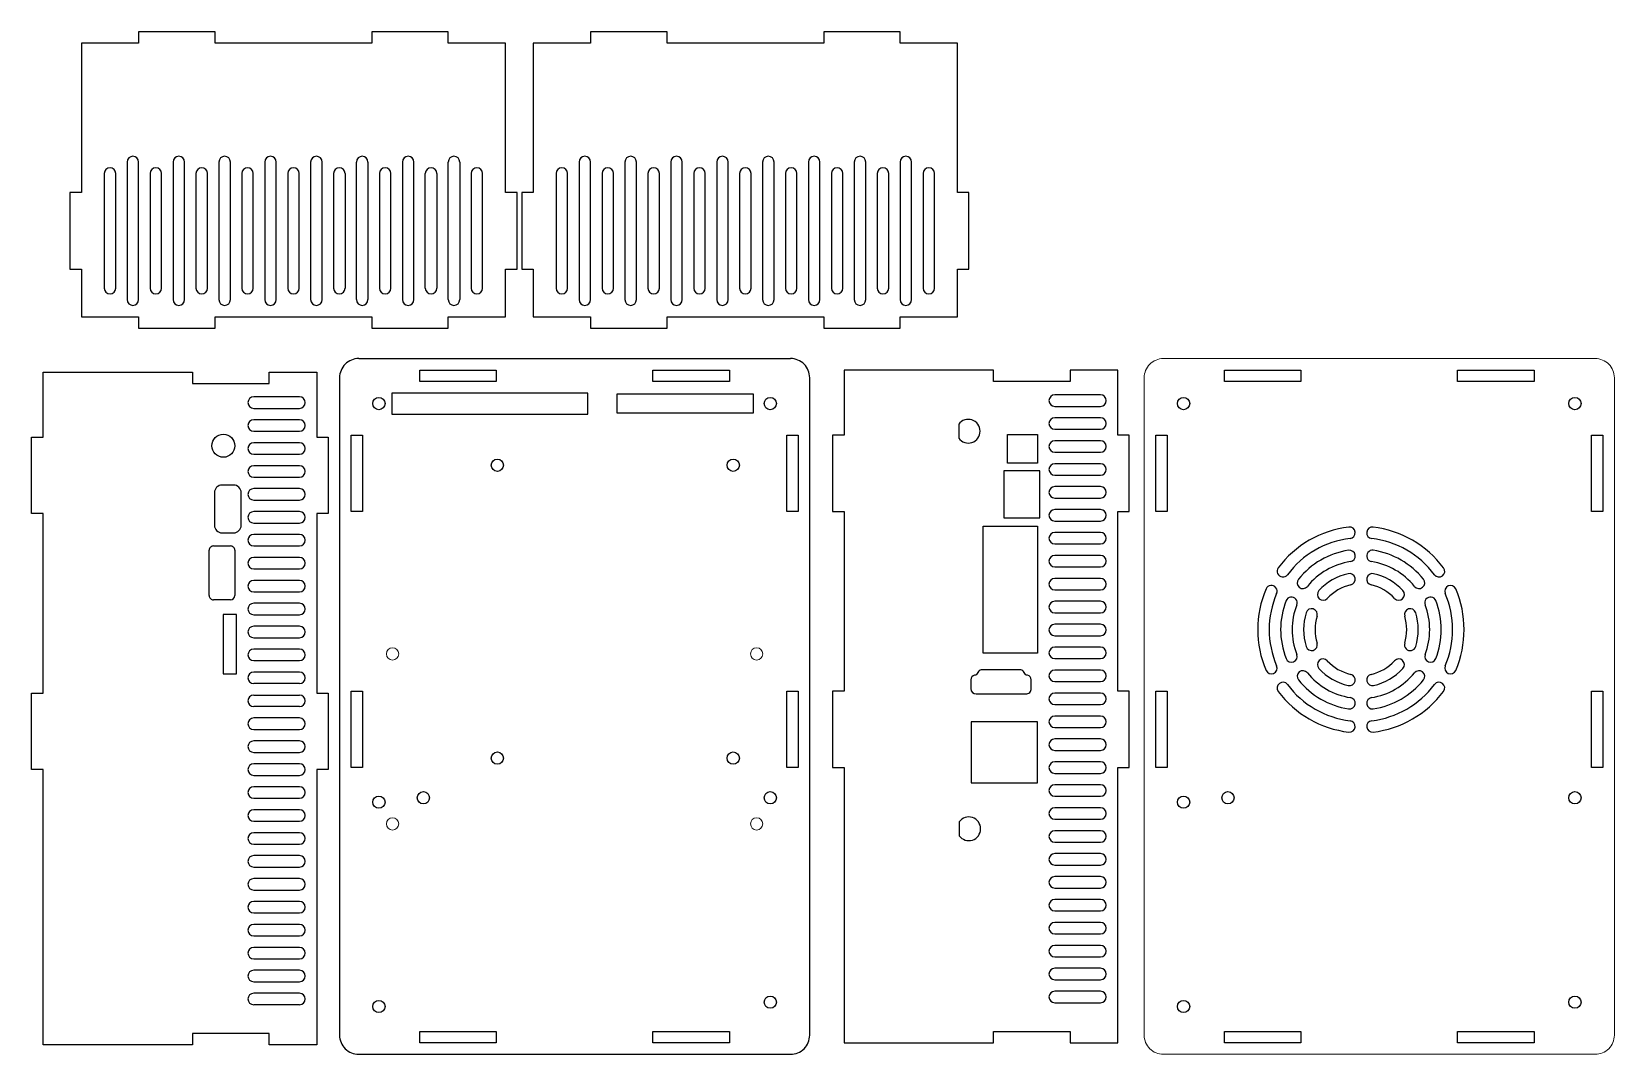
# Model space of a CAD drawing. Header units: millimetres. Extents: x 173 to 587, y 406 to 673.
import ezdxf

# ---------------------------------------------------------------- set-up
doc = ezdxf.new("R2010")
doc.units = ezdxf.units.MM
doc.layers.add('3', color=7, linetype='Continuous', true_color=0xffffff)

msp = doc.modelspace()

# ---------------------------------------------------------------- linework, layer by layer
at = {"lineweight": 18}
msp.add_lwpolyline([(582.48, 587.75), (469.48, 587.75, 0.414214), (464.48, 582.75), (464.48, 410.75, 0.414214), (469.48, 405.75), (582.48, 405.75, 0.414214), (587.48, 410.75), (587.48, 582.75, 0.414214)], format="xyb", close=True, dxfattribs=at)
for centre in [(267.83, 510.48), (363.08, 510.48), (267.83, 466.03), (363.08, 466.03)]:
    msp.add_circle(centre, 1.6, dxfattribs=at)
at = {"layer": '3'}
for points in [[(221.4, 595.66), (221.4, 598.66), (262.4, 598.66), (262.4, 595.66), (282.4, 595.66), (282.4, 598.66), (297.4, 598.66), (297.4, 611.16), (300.4, 611.16), (300.4, 631.16), (297.4, 631.16), (297.4, 670.26), (282.4, 670.26), (282.4, 673.26), (262.4, 673.26), (262.4, 670.26), (221.4, 670.26), (221.4, 673.26), (201.4, 673.26), (201.4, 670.26), (186.4, 670.26), (186.4, 631.16), (183.4, 631.16), (183.4, 611.16), (186.4, 611.16), (186.4, 598.66), (201.4, 598.66), (201.4, 595.66)], [(418.63, 611.16), (418.63, 631.16), (415.63, 631.16), (415.63, 670.26), (400.63, 670.26), (400.63, 673.26), (380.63, 673.26), (380.63, 670.26), (339.63, 670.26), (339.63, 673.26), (319.63, 673.26), (319.63, 670.26), (304.63, 670.26), (304.63, 631.16), (301.63, 631.16), (301.63, 611.16), (304.63, 611.16), (304.63, 598.66), (319.63, 598.66), (319.63, 595.66), (339.63, 595.66), (339.63, 598.66), (380.63, 598.66), (380.63, 595.66), (400.63, 595.66), (400.63, 598.66), (415.63, 598.66), (415.63, 611.16)], [(173.4, 500.23), (176.4, 500.23), (176.4, 547.23), (173.4, 547.23), (173.4, 567.23), (176.4, 567.23), (176.4, 584.23), (215.5, 584.23), (215.5, 581.23), (235.5, 581.23), (235.5, 584.23), (248, 584.23), (248, 567.23), (251, 567.23), (251, 547.23), (248, 547.23), (248, 500.23), (251, 500.23), (251, 480.23), (248, 480.23), (248, 408.23), (235.5, 408.23), (235.5, 411.23), (215.5, 411.23), (215.5, 408.23), (176.4, 408.23), (176.4, 480.23), (173.4, 480.23)], [(274.96, 581.75), (274.96, 584.75), (294.96, 584.75), (294.96, 581.75)], [(335.96, 581.75), (335.96, 584.75), (355.96, 584.75), (355.96, 581.75)], [(460.57, 500.75), (457.57, 500.75), (457.57, 547.75), (460.57, 547.75), (460.57, 567.75), (457.57, 567.75), (457.57, 584.75), (445.07, 584.75), (445.07, 581.75), (425.07, 581.75), (425.07, 584.75), (385.97, 584.75), (385.97, 567.75), (382.97, 567.75), (382.97, 547.75), (385.97, 547.75), (385.97, 500.75), (382.97, 500.75), (382.97, 480.75), (385.97, 480.75), (385.97, 408.75), (425.07, 408.75), (425.07, 411.75), (445.07, 411.75), (445.07, 408.75), (457.57, 408.75), (457.57, 480.75), (460.57, 480.75)], [(485.48, 584.75), (505.48, 584.75), (505.48, 581.75), (485.48, 581.75)], [(546.48, 584.75), (566.48, 584.75), (566.48, 581.75), (546.48, 581.75)], [(318.93, 573.21), (318.93, 578.72), (267.63, 578.72), (267.63, 573.21)], [(326.6, 573.43), (326.6, 578.51), (362.21, 578.51), (362.21, 573.43)], [(259.96, 547.75), (256.96, 547.75), (256.96, 567.75), (259.96, 567.75)], [(373.96, 547.75), (370.96, 547.75), (370.96, 567.75), (373.96, 567.75)], [(436.53, 567.9), (436.53, 560.39), (428.68, 560.39), (428.68, 567.9)], [(467.48, 547.75), (467.48, 567.75), (470.48, 567.75), (470.48, 547.75)], [(581.48, 547.75), (581.48, 567.75), (584.48, 567.75), (584.48, 547.75)], [(427.73, 546.1), (437.13, 546.1), (437.13, 558.35), (427.73, 558.35)], [(436.58, 543.93), (436.58, 510.73), (422.38, 510.73), (422.38, 543.93)], [(223.54, 520.78), (223.54, 505.32), (226.97, 505.32), (226.97, 520.78)], [(259.96, 480.75), (256.96, 480.75), (256.96, 500.75), (259.96, 500.75)], [(373.96, 480.75), (370.96, 480.75), (370.96, 500.75), (373.96, 500.75)], [(467.48, 480.75), (467.48, 500.75), (470.48, 500.75), (470.48, 480.75)], [(581.48, 480.75), (581.48, 500.75), (584.48, 500.75), (584.48, 480.75)], [(436.53, 476.79), (436.53, 492.69), (419.23, 492.69), (419.23, 476.79)], [(274.96, 408.75), (274.96, 411.75), (294.96, 411.75), (294.96, 408.75)], [(335.96, 408.75), (335.96, 411.75), (355.96, 411.75), (355.96, 408.75)], [(485.48, 411.75), (505.48, 411.75), (505.48, 408.75), (485.48, 408.75)], [(546.48, 411.75), (566.48, 411.75), (566.48, 408.75), (546.48, 408.75)]]:
    msp.add_lwpolyline(points, close=True, dxfattribs=at)
for points in [[(198.4, 639.16), (198.4, 603.16, 1), (201.4, 603.16), (201.4, 639.16, 1)], [(210.4, 639.16), (210.4, 603.16, 1), (213.4, 603.16), (213.4, 639.16, 1)], [(222.4, 639.16), (222.4, 603.16, 1), (225.4, 603.16), (225.4, 639.16, 1)], [(234.4, 639.16), (234.4, 603.16, 1), (237.4, 603.16), (237.4, 639.16, 1)], [(246.4, 639.16), (246.4, 603.16, 1), (249.4, 603.16), (249.4, 639.16, 1)], [(270.4, 639.16), (270.4, 603.16, 1), (273.4, 603.16), (273.4, 639.16, 1)], [(316.63, 603.16, 1), (319.63, 603.16), (319.63, 639.16, 1), (316.63, 639.16)], [(331.63, 639.16, 1), (328.63, 639.16), (328.63, 603.16, 1), (331.63, 603.16)], [(340.63, 603.16, 1), (343.63, 603.16), (343.63, 639.16, 1), (340.63, 639.16)], [(355.63, 639.16, 1), (352.63, 639.16), (352.63, 603.16, 1), (355.63, 603.16)], [(364.63, 603.16, 1), (367.63, 603.16), (367.63, 639.16, 1), (364.63, 639.16)], [(388.63, 603.16, 1), (391.63, 603.16), (391.63, 639.16, 1), (388.63, 639.16)], [(192.4, 636.16), (192.4, 606.16, 1), (195.4, 606.16), (195.4, 636.16, 1)], [(204.4, 636.16), (204.4, 606.16, 1), (207.4, 606.16), (207.4, 636.16, 1)], [(216.4, 636.16), (216.4, 606.16, 1), (219.4, 606.16), (219.4, 636.16, 1)], [(228.4, 636.16), (228.4, 606.16, 1), (231.4, 606.16), (231.4, 636.16, 1)], [(240.4, 636.16), (240.4, 606.16, 1), (243.4, 606.16), (243.4, 636.16, 1)], [(264.4, 636.16), (264.4, 606.16, 1), (267.4, 606.16), (267.4, 636.16, 1)], [(291.4, 636.16, 1), (288.4, 636.16), (288.4, 606.16, 1), (291.4, 606.16)], [(310.63, 606.16, 1), (313.63, 606.16), (313.63, 636.16, 1), (310.63, 636.16)], [(325.63, 636.16, 1), (322.63, 636.16), (322.63, 606.16, 1), (325.63, 606.16)], [(337.63, 636.16, 1), (334.63, 636.16), (334.63, 606.16, 1), (337.63, 606.16)], [(346.63, 606.16, 1), (349.63, 606.16), (349.63, 636.16, 1), (346.63, 636.16)], [(361.63, 636.16, 1), (358.63, 636.16), (358.63, 606.16, 1), (361.63, 606.16)], [(385.63, 636.16, 1), (382.63, 636.16), (382.63, 606.16, 1), (385.63, 606.16)], [(406.63, 636.16), (406.63, 606.16, 1), (409.63, 606.16), (409.63, 636.16, 1)], [(231.5, 574.73), (243.5, 574.73, 1), (243.5, 577.73), (231.5, 577.73, 1)], [(441.07, 578.25, 1), (441.07, 575.25), (453.07, 575.25, 1), (453.07, 578.25)], [(231.5, 568.73), (243.5, 568.73, 1), (243.5, 571.73), (231.5, 571.73, 1)], [(415.96, 570.58), (415.96, 566.92, 3.054981)], [(441.07, 572.25, 1), (441.07, 569.25), (453.07, 569.25, 1), (453.07, 572.25)], [(231.5, 562.73), (243.5, 562.73, 1), (243.5, 565.73), (231.5, 565.73, 1)], [(441.07, 566.25, 1), (441.07, 563.25), (453.07, 563.25, 1), (453.07, 566.25)], [(231.5, 556.73), (243.5, 556.73, 1), (243.5, 559.73), (231.5, 559.73, 1)], [(441.07, 560.25, 1), (441.07, 557.25), (453.07, 557.25, 1), (453.07, 560.25)], [(223.22, 542.16), (226.22, 542.16, 0.414214), (228.22, 544.16), (228.22, 552.66, 0.414214), (226.22, 554.66), (223.22, 554.66, 0.414214), (221.22, 552.66), (221.22, 544.16, 0.414214)], [(231.5, 550.73), (243.5, 550.73, 1), (243.5, 553.73), (231.5, 553.73, 1)], [(441.07, 554.25, 1), (441.07, 551.25), (453.07, 551.25, 1), (453.07, 554.25)], [(231.5, 544.73), (243.5, 544.73, 1), (243.5, 547.73), (231.5, 547.73, 1)], [(441.07, 548.25, 1), (441.07, 545.25), (453.07, 545.25, 1), (453.07, 548.25)], [(231.5, 538.73), (243.5, 538.73, 1), (243.5, 541.73), (231.5, 541.73, 1)], [(441.07, 542.25, 1), (441.07, 539.25), (453.07, 539.25, 1), (453.07, 542.25)], [(231.5, 532.73), (243.5, 532.73, 1), (243.5, 535.73), (231.5, 535.73, 1)], [(441.07, 536.25, 1), (441.07, 533.25), (453.07, 533.25, 1), (453.07, 536.25)], [(441.07, 530.25, 1), (441.07, 527.25), (453.07, 527.25, 1), (453.07, 530.25)], [(231.5, 526.73), (243.5, 526.73, 1), (243.5, 529.73), (231.5, 529.73, 1)], [(231.5, 520.73), (243.5, 520.73, 1), (243.5, 523.73), (231.5, 523.73, 1)], [(441.07, 524.25, 1), (441.07, 521.25), (453.07, 521.25, 1), (453.07, 524.25)], [(231.5, 514.73), (243.5, 514.73, 1), (243.5, 517.73), (231.5, 517.73, 1)], [(441.07, 518.25, 1), (441.07, 515.25), (453.07, 515.25, 1), (453.07, 518.25)], [(231.5, 508.73), (243.5, 508.73, 1), (243.5, 511.73), (231.5, 511.73, 1)], [(441.07, 512.25, 1), (441.07, 509.25), (453.07, 509.25, 1), (453.07, 512.25)], [(441.07, 506.25, 1), (441.07, 503.25), (453.07, 503.25, 1), (453.07, 506.25)], [(441.07, 500.25, 1), (441.07, 497.25), (453.07, 497.25, 1), (453.07, 500.25)], [(231.5, 490.73), (243.5, 490.73, 1), (243.5, 493.73), (231.5, 493.73, 1)], [(441.07, 494.25, 1), (441.07, 491.25), (453.07, 491.25, 1), (453.07, 494.25)], [(231.5, 484.73), (243.5, 484.73, 1), (243.5, 487.73), (231.5, 487.73, 1)], [(441.07, 488.25, 1), (441.07, 485.25), (453.07, 485.25, 1), (453.07, 488.25)], [(231.5, 478.73), (243.5, 478.73, 1), (243.5, 481.73), (231.5, 481.73, 1)], [(441.07, 482.25, 1), (441.07, 479.25), (453.07, 479.25, 1), (453.07, 482.25)], [(441.07, 476.25, 1), (441.07, 473.25), (453.07, 473.25, 1), (453.07, 476.25)], [(231.5, 472.73), (243.5, 472.73, 1), (243.5, 475.73), (231.5, 475.73, 1)], [(231.5, 466.73), (243.5, 466.73, 1), (243.5, 469.73), (231.5, 469.73, 1)], [(441.07, 470.25, 1), (441.07, 467.25), (453.07, 467.25, 1), (453.07, 470.25)], [(416.07, 462.94, 3.109126), (416.07, 466.55)], [(441.07, 464.25, 1), (441.07, 461.25), (453.07, 461.25, 1), (453.07, 464.25)], [(231.5, 460.73), (243.5, 460.73, 1), (243.5, 463.73), (231.5, 463.73, 1)], [(231.5, 454.73), (243.5, 454.73, 1), (243.5, 457.73), (231.5, 457.73, 1)], [(441.07, 458.25, 1), (441.07, 455.25), (453.07, 455.25, 1), (453.07, 458.25)], [(231.5, 448.73), (243.5, 448.73, 1), (243.5, 451.73), (231.5, 451.73, 1)], [(441.07, 452.25, 1), (441.07, 449.25), (453.07, 449.25, 1), (453.07, 452.25)], [(231.5, 442.73), (243.5, 442.73, 1), (243.5, 445.73), (231.5, 445.73, 1)], [(441.07, 446.25, 1), (441.07, 443.25), (453.07, 443.25, 1), (453.07, 446.25)], [(231.5, 436.73), (243.5, 436.73, 1), (243.5, 439.73), (231.5, 439.73, 1)], [(441.07, 440.25, 1), (441.07, 437.25), (453.07, 437.25, 1), (453.07, 440.25)], [(231.5, 430.73), (243.5, 430.73, 1), (243.5, 433.73), (231.5, 433.73, 1)], [(441.07, 434.25, 1), (441.07, 431.25), (453.07, 431.25, 1), (453.07, 434.25)], [(231.5, 424.73), (243.5, 424.73, 1), (243.5, 427.73), (231.5, 427.73, 1)], [(441.07, 428.25, 1), (441.07, 425.25), (453.07, 425.25, 1), (453.07, 428.25)], [(441.07, 422.25, 1), (441.07, 419.25), (453.07, 419.25, 1), (453.07, 422.25)]]:
    msp.add_lwpolyline(points, format="xyb", close=True, dxfattribs=at)
for points in [[(261.4, 639.16, 1), (258.4, 639.16)], [(285.4, 639.16, 1), (282.4, 639.16)], [(379.63, 639.16, 1), (376.63, 639.16)], [(403.63, 639.16, 1), (400.63, 639.16)], [(255.4, 636.16, 1), (252.4, 636.16), (252.4, 606.16, 1), (255.4, 606.16)], [(279.4, 636.16, 1), (276.4, 636.16)], [(373.63, 636.16, 1), (370.63, 636.16), (370.63, 606.16, 1), (373.63, 606.16)], [(397.63, 636.16, 1), (394.63, 636.16)], [(276.4, 606.16, 1), (279.4, 606.16)], [(394.63, 606.16, 1), (397.63, 606.16)], [(258.4, 603.16, 1), (261.4, 603.16)], [(282.4, 603.16, 1), (285.4, 603.16)], [(376.63, 603.16, 1), (379.63, 603.16)], [(400.63, 603.16, 1), (403.63, 603.16)], [(258.96, 587.75, 0.414214), (253.96, 582.75), (253.96, 410.75, 0.414214), (258.96, 405.75), (371.96, 405.75, 0.414214), (376.96, 410.75), (376.96, 582.75, 0.414214), (371.96, 587.75)], [(220.95, 538.73, 0.414214), (219.85, 537.63)], [(226.57, 537.63, 0.001021), (226.57, 537.63, 0.414214), (225.47, 538.73, 0.001666), (225.46, 538.73, 0.001666)], [(219.85, 525.73, 0.414214), (220.95, 524.63)], [(225.47, 524.63, 0.414213), (226.57, 525.73)], [(243.5, 502.73, 1), (243.5, 505.73), (231.5, 505.73, 1), (231.5, 502.73)], [(422.12, 506.37, 0.247012), (421.13, 505.85)], [(432.93, 505.85, 0.247012), (431.94, 506.37)], [(420.08, 504.9, 0.354118), (419.13, 503.72)], [(419.13, 501.42, 0.414212), (420.53, 500.02)], [(420.43, 504.97, 0.192112), (420.61, 505.09)], [(433.46, 505.09, 0.192011), (433.64, 504.97)], [(433.53, 500.02, 0.414214), (434.93, 501.42)], [(434.93, 503.72, 0.354119), (433.98, 504.9)], [(231.5, 499.73, 1), (231.5, 496.73)], [(243.5, 496.73, 1), (243.5, 499.73)], [(453.07, 497.25, 1), (453.07, 500.25)], [(243.5, 418.73, 1), (243.5, 421.73), (231.5, 421.73, 1), (231.5, 418.73)]]:
    msp.add_lwpolyline(points, format="xyb", dxfattribs=at)
for points in [[(258.4, 603.16), (258.4, 639.16)], [(261.4, 639.16), (261.4, 603.16)], [(282.4, 603.16), (282.4, 639.16)], [(285.4, 639.16), (285.4, 603.16)], [(376.63, 639.16), (376.63, 603.16)], [(379.63, 603.16), (379.63, 639.16)], [(400.63, 639.16), (400.63, 603.16)], [(403.63, 603.16), (403.63, 639.16)], [(255.4, 636.16), (255.4, 606.16)], [(276.4, 606.16), (276.4, 636.16)], [(279.4, 636.16), (279.4, 606.16)], [(373.63, 606.16), (373.63, 636.16)], [(394.63, 636.16), (394.63, 606.16)], [(397.63, 606.16), (397.63, 636.16)], [(258.96, 587.75), (371.96, 587.75)], [(220.95, 538.73), (225.47, 538.73)], [(219.85, 525.73), (219.85, 537.63)], [(226.57, 537.63), (226.57, 525.73)], [(225.47, 524.63), (220.95, 524.63)], [(421.13, 505.85), (420.61, 505.09)], [(431.94, 506.37), (422.12, 506.37)], [(433.46, 505.09), (432.93, 505.85)], [(243.5, 502.73), (231.5, 502.73)], [(419.13, 503.72), (419.13, 501.42)], [(420.43, 504.97), (420.08, 504.9)], [(433.98, 504.9), (433.64, 504.97)], [(434.93, 501.42), (434.93, 503.72)], [(231.5, 499.73), (243.5, 499.73)], [(420.53, 500.02), (433.53, 500.02)], [(243.5, 496.73), (231.5, 496.73)], [(243.5, 418.73), (231.5, 418.73)]]:
    msp.add_lwpolyline(points, dxfattribs=at)
for centre, radius in [((264.26, 575.98), 1.6), ((366.66, 575.98), 1.6), ((474.78, 575.98), 1.6), ((577.18, 575.98), 1.6), ((223.57, 564.94), 3), ((295.24, 559.85), 1.6), ((356.96, 559.85), 1.6), ((295.24, 483.25), 1.6), ((356.96, 483.25), 1.6), ((264.26, 471.72), 1.6), ((275.88, 472.86), 1.6), ((366.66, 472.86), 1.6), ((474.78, 471.72), 1.6), ((486.4, 472.86), 1.6), ((577.18, 472.86), 1.6), ((264.26, 418.25), 1.6), ((366.66, 419.39), 1.6), ((474.78, 418.25), 1.6), ((577.18, 419.39), 1.6)]:
    msp.add_circle(centre, radius, dxfattribs=at)
for centre, radius, start, end in [((521.18, 516.85), 27, 96.7563, 143.2437), ((518.18, 542.17), 1.5, 276.7563, 96.7563), ((524.18, 542.17), 1.5, 83.2437, 263.2437), ((521.18, 516.85), 27, 36.7563, 83.2437), ((521.18, 516.85), 24, 96.7563, 143.2437), ((521.18, 516.85), 24, 36.7563, 83.2437), ((521.18, 516.85), 21, 98.8499, 141.1501), ((521.18, 516.85), 18, 98.8499, 141.1501), ((518.18, 536.11), 1.5, 278.8499, 98.8499), ((524.18, 536.11), 1.5, 81.1501, 261.1501), ((521.18, 516.85), 18, 38.8499, 81.1501), ((521.18, 516.85), 21, 38.8499, 81.1501), ((500.75, 532.11), 1.5, 143.2437, 323.2437), ((521.18, 516.85), 15, 102.8396, 137.1604), ((518.18, 530.01), 1.5, 282.8396, 102.8396), ((524.18, 530.01), 1.5, 77.1604, 257.1604), ((521.18, 516.85), 15, 42.8396, 77.1604), ((541.61, 532.11), 1.5, 216.7563, 36.7563), ((521.18, 516.85), 27, 156.7563, 203.2437), ((497.75, 526.91), 1.5, 336.7563, 156.7563), ((521.18, 516.85), 24, 156.7563, 203.2437), ((506, 529.08), 1.5, 141.1501, 321.1501), ((511.28, 526.03), 1.5, 137.1604, 317.1604), ((521.18, 516.85), 12, 102.8396, 137.1604), ((521.18, 516.85), 12, 42.8396, 77.1604), ((531.08, 526.03), 1.5, 222.8396, 42.8396), ((536.37, 529.08), 1.5, 218.8499, 38.8499), ((544.61, 526.91), 1.5, 23.2437, 203.2437), ((521.18, 516.85), 24, 336.7563, 23.2437), ((521.18, 516.85), 27, 336.7563, 23.2437), ((521.18, 516.85), 21, 158.8499, 201.1501), ((503, 523.88), 1.5, 338.8499, 158.8499), ((521.18, 516.85), 18, 158.8499, 201.1501), ((508.28, 520.83), 1.5, 342.8396, 162.8396), ((534.08, 520.83), 1.5, 17.1604, 197.1604), ((539.37, 523.88), 1.5, 21.1501, 201.1501), ((521.18, 516.85), 18, 338.8499, 21.1501), ((521.18, 516.85), 21, 338.8499, 21.1501), ((521.18, 516.85), 15, 162.8396, 197.1604), ((521.18, 516.85), 12, 162.8396, 197.1604), ((521.18, 516.85), 12, 342.8396, 17.1604), ((521.18, 516.85), 15, 342.8396, 17.1604), ((503, 509.81), 1.5, 201.1501, 21.1501), ((508.28, 512.86), 1.5, 197.1604, 17.1604), ((534.08, 512.86), 1.5, 162.8396, 342.8396), ((539.37, 509.81), 1.5, 158.8499, 338.8499), ((497.75, 506.78), 1.5, 203.2437, 23.2437), ((506, 504.61), 1.5, 38.8499, 218.8499), ((521.18, 516.85), 18, 218.8499, 261.1501), ((511.28, 507.67), 1.5, 42.8396, 222.8396), ((521.18, 516.85), 15, 222.8396, 257.1604), ((521.18, 516.85), 12, 222.8396, 257.1604), ((521.18, 516.85), 12, 282.8396, 317.1604), ((521.18, 516.85), 18, 278.8499, 321.1501), ((521.18, 516.85), 15, 282.8396, 317.1604), ((531.08, 507.67), 1.5, 317.1604, 137.1604), ((536.37, 504.61), 1.5, 321.1501, 141.1501), ((544.61, 506.78), 1.5, 156.7563, 336.7563), ((500.75, 501.59), 1.5, 36.7563, 216.7563), ((521.18, 516.85), 24, 216.7563, 263.2437), ((521.18, 516.85), 21, 218.8499, 261.1501), ((518.18, 503.68), 1.5, 257.1604, 77.1604), ((524.18, 503.68), 1.5, 102.8396, 282.8396), ((521.18, 516.85), 24, 276.7563, 323.2437), ((521.18, 516.85), 21, 278.8499, 321.1501), ((541.61, 501.59), 1.5, 323.2437, 143.2437), ((521.18, 516.85), 27, 216.7563, 263.2437), ((518.18, 497.58), 1.5, 261.1501, 81.1501), ((524.18, 497.58), 1.5, 98.8499, 278.8499), ((521.18, 516.85), 27, 276.7563, 323.2437), ((518.18, 491.52), 1.5, 263.2437, 83.2437), ((524.18, 491.52), 1.5, 96.7563, 276.7563)]:
    msp.add_arc(centre, radius, start, end, dxfattribs=at)

doc.saveas('drawing.dxf')
